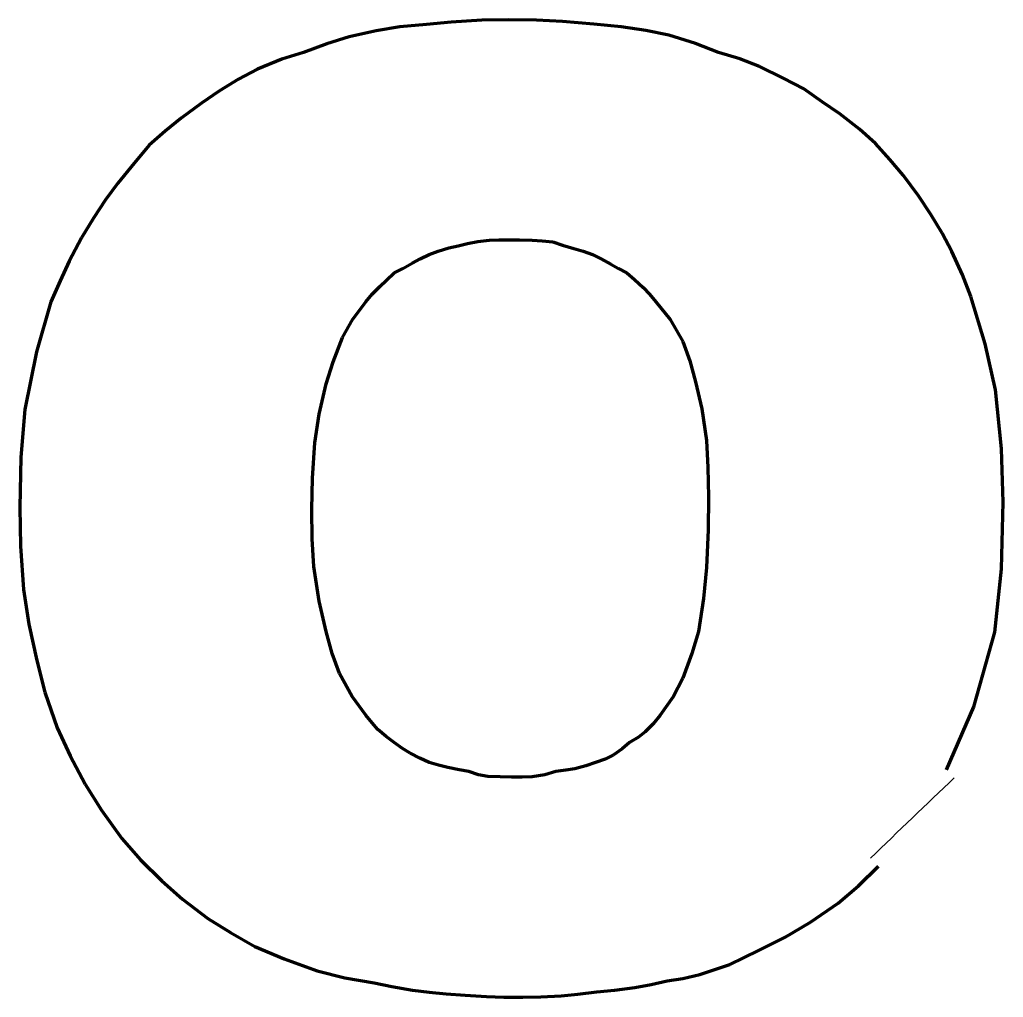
# Model space of a CAD drawing. Header units: millimetres. Extents: x 1683 to 1896, y 0 to 327.
# Drawn here: x 1804.92 to 1808.902, y 80.731 to 84.686 of the extents above; entities that cross this region are included whole.
import ezdxf

# ---------------------------------------------------------------- set-up
doc = ezdxf.new("R2010")
doc.units = ezdxf.units.MM
doc.layers.add('at_Entity', color=7, linetype='Continuous')

# ---------------------------------------------------------------- blocks, each defined once
blk = doc.blocks.new('ERYHR REH W4 TS1600AF')
at = {"layer": 'at_Entity', "color": 0, "lineweight": 140}
for p, q in [((78743.8294, 9254.7576), (78743.7288, 9254.7483)), ((78743.9534, 9254.7646), (78743.8294, 9254.7576)), ((78744.0625, 9254.7671), (78743.9534, 9254.7646)), ((78744.1751, 9254.7649), (78744.0625, 9254.7671)), ((78744.2804, 9254.7593), (78744.1751, 9254.7649)), ((78744.4071, 9254.7485), (78744.2804, 9254.7593)), ((78743.526, 9254.7226), (78743.4164, 9254.698)), ((78743.622, 9254.7377), (78743.526, 9254.7226)), ((78743.7288, 9254.7483), (78743.622, 9254.7377)), ((78744.5169, 9254.7377), (78744.4071, 9254.7485)), ((78744.6177, 9254.7237), (78744.5169, 9254.7377)), ((78744.7098, 9254.7044), (78744.6177, 9254.7237)), ((78743.4164, 9254.698), (78743.3267, 9254.6697)), ((78744.8182, 9254.6703), (78744.7098, 9254.7044)), ((78743.231, 9254.6346), (78743.144, 9254.6073)), ((78743.3267, 9254.6697), (78743.231, 9254.6346)), ((78744.9109, 9254.6346), (78744.8182, 9254.6703)), ((78744.9976, 9254.6088), (78744.9109, 9254.6346)), ((78743.144, 9254.6073), (78743.0459, 9254.5676)), ((78745.0773, 9254.5774), (78744.9976, 9254.6088)), ((78743.0459, 9254.5676), (78742.969, 9254.5268)), ((78745.173, 9254.531), (78745.0773, 9254.5774)), ((78742.969, 9254.5268), (78742.8915, 9254.4799)), ((78745.2563, 9254.4873), (78745.173, 9254.531)), ((78742.8915, 9254.4799), (78742.819, 9254.4288)), ((78745.3316, 9254.4349), (78745.2563, 9254.4873)), ((78745.4019, 9254.3868), (78745.3316, 9254.4349)), ((78742.819, 9254.4288), (78742.7366, 9254.3686)), ((78742.7366, 9254.3686), (78742.6715, 9254.3166)), ((78745.4818, 9254.3247), (78745.4019, 9254.3868)), ((78742.6715, 9254.3166), (78742.6064, 9254.259)), ((78745.5465, 9254.2663), (78745.4818, 9254.3247)), ((78742.6064, 9254.259), (78742.5464, 9254.187)), ((78745.6051, 9254.2011), (78745.5465, 9254.2663)), ((78745.6591, 9254.1377), (78745.6051, 9254.2011)), ((78742.5464, 9254.187), (78742.4803, 9254.1054)), ((78745.7207, 9254.055), (78745.6591, 9254.1377)), ((78742.4803, 9254.1054), (78742.4304, 9254.038)), ((78742.4304, 9254.038), (78742.3818, 9253.9644)), ((78745.7711, 9253.9791), (78745.7207, 9254.055)), ((78742.3818, 9253.9644), (78742.3332, 9253.8845)), ((78745.8162, 9253.9032), (78745.7711, 9253.9791)), ((78742.3332, 9253.8845), (78742.2832, 9253.7905)), ((78743.9842, 9253.8752), (78744.0216, 9253.876)), ((78744.0216, 9253.876), (78744.0625, 9253.876)), ((78744.0625, 9253.876), (78744.1065, 9253.8759)), ((78744.1065, 9253.8759), (78744.1571, 9253.875)), ((78745.8562, 9253.8298), (78745.8162, 9253.9032)), ((78743.7765, 9253.8312), (78743.8202, 9253.8437)), ((78743.8202, 9253.8437), (78743.857, 9253.8517)), ((78743.857, 9253.8517), (78743.8953, 9253.8612)), ((78743.8953, 9253.8612), (78743.9376, 9253.8698)), ((78743.9376, 9253.8698), (78743.9842, 9253.8752)), ((78744.1571, 9253.875), (78744.1982, 9253.8729)), ((78744.1982, 9253.8729), (78744.2407, 9253.8686)), ((78744.2407, 9253.8686), (78744.2803, 9253.8543)), ((78744.2803, 9253.8543), (78744.326, 9253.8411)), ((78744.326, 9253.8411), (78744.3633, 9253.8309)), ((78743.6716, 9253.7825), (78743.7037, 9253.7999)), ((78743.7037, 9253.7999), (78743.7399, 9253.8171)), ((78743.7399, 9253.8171), (78743.7765, 9253.8312)), ((78744.3633, 9253.8309), (78744.402, 9253.8171)), ((78744.402, 9253.8171), (78744.4363, 9253.7993)), ((78744.4363, 9253.7993), (78744.4751, 9253.778)), ((78745.899, 9253.7347), (78745.8562, 9253.8298)), ((78742.2832, 9253.7905), (78742.247, 9253.711)), ((78743.5992, 9253.7434), (78743.6332, 9253.7611)), ((78743.6332, 9253.7611), (78743.6716, 9253.7825)), ((78744.4751, 9253.778), (78744.5065, 9253.7605)), ((78744.5065, 9253.7605), (78744.5397, 9253.7434)), ((78743.5673, 9253.7136), (78743.5992, 9253.7434)), ((78744.5397, 9253.7434), (78744.5716, 9253.7157)), ((78745.9324, 9253.6477), (78745.899, 9253.7347)), ((78742.247, 9253.711), (78742.2095, 9253.6256)), ((78743.51, 9253.6564), (78743.5403, 9253.6883)), ((78743.5403, 9253.6883), (78743.5673, 9253.7136)), ((78744.5716, 9253.7157), (78744.6059, 9253.6838)), ((78744.6059, 9253.6838), (78744.6317, 9253.6565)), ((78743.4843, 9253.6256), (78743.51, 9253.6564)), ((78744.6317, 9253.6565), (78744.6575, 9253.6256)), ((78745.9913, 9253.4564), (78745.9324, 9253.6477)), ((78742.2095, 9253.6256), (78742.1508, 9253.423)), ((78743.4309, 9253.556), (78743.4843, 9253.6256)), ((78744.6575, 9253.6256), (78744.7151, 9253.5542)), ((78743.3898, 9253.482), (78743.4309, 9253.556)), ((78744.7151, 9253.5542), (78744.7669, 9253.4657)), ((78743.3514, 9253.3832), (78743.3898, 9253.482)), ((78744.7669, 9253.4657), (78744.7953, 9253.3869)), ((78746.0319, 9253.2695), (78745.9913, 9253.4564)), ((78742.1508, 9253.423), (78742.1043, 9253.1897)), ((78743.323, 9253.2942), (78743.3514, 9253.3832)), ((78744.7953, 9253.3869), (78744.8188, 9253.3015)), ((78743.2947, 9253.1713), (78743.323, 9253.2942)), ((78744.8188, 9253.3015), (78744.844, 9253.1928)), ((78746.0566, 9253.0304), (78746.0319, 9253.2695)), ((78742.1043, 9253.1897), (78742.088, 9252.9974)), ((78743.2772, 9253.0559), (78743.2947, 9253.1713)), ((78744.844, 9253.1928), (78744.8629, 9253.0642)), ((78743.268, 9252.913), (78743.2772, 9253.0559)), ((78744.8629, 9253.0642), (78744.8687, 9252.955)), ((78746.0642, 9252.8154), (78746.0566, 9253.0304)), ((78742.088, 9252.9974), (78742.0828, 9252.7933)), ((78744.8687, 9252.955), (78744.8704, 9252.8375)), ((78743.2656, 9252.786), (78743.268, 9252.913)), ((78744.8704, 9252.8375), (78744.869, 9252.7037)), ((78746.0565, 9252.5452), (78746.0642, 9252.8154)), ((78742.0828, 9252.7933), (78742.0864, 9252.6376)), ((78743.2673, 9252.6674), (78743.2656, 9252.786)), ((78744.869, 9252.7037), (78744.8633, 9252.5511)), ((78743.2733, 9252.5546), (78743.2673, 9252.6674)), ((78742.0864, 9252.6376), (78742.0985, 9252.4618)), ((78743.2945, 9252.4152), (78743.2733, 9252.5546)), ((78744.8633, 9252.5511), (78744.8513, 9252.426)), ((78746.0301, 9252.2893), (78746.0565, 9252.5452)), ((78742.0985, 9252.4618), (78742.1197, 9252.3211)), ((78743.323, 9252.2925), (78743.2945, 9252.4152)), ((78744.8513, 9252.426), (78744.8306, 9252.2925)), ((78742.1197, 9252.3211), (78742.152, 9252.1747)), ((78743.3473, 9252.2029), (78743.323, 9252.2925)), ((78744.8306, 9252.2925), (78744.803, 9252.2033)), ((78745.9455, 9251.9869), (78746.0301, 9252.2893)), ((78742.152, 9252.1747), (78742.185, 9252.0467)), ((78743.3772, 9252.1216), (78743.3473, 9252.2029)), ((78744.803, 9252.2033), (78744.7666, 9252.1037)), ((78743.429, 9252.0295), (78743.3772, 9252.1216)), ((78744.7666, 9252.1037), (78744.7275, 9252.0276)), ((78742.185, 9252.0467), (78742.2345, 9251.9028)), ((78743.4843, 9251.9537), (78743.429, 9252.0295)), ((78744.7275, 9252.0276), (78744.6752, 9251.9537)), ((78745.8345, 9251.7328), (78745.9455, 9251.9869)), ((78743.509, 9251.9228), (78743.4843, 9251.9537)), ((78744.6752, 9251.9537), (78744.6465, 9251.9189)), ((78742.2345, 9251.9028), (78742.2868, 9251.7893)), ((78743.533, 9251.8959), (78743.509, 9251.9228)), ((78743.5665, 9251.8668), (78743.533, 9251.8959)), ((78744.615, 9251.8859), (78744.5872, 9251.8647)), ((78744.6465, 9251.9189), (78744.615, 9251.8859)), ((78743.5992, 9251.8433), (78743.5665, 9251.8668)), ((78744.5872, 9251.8647), (78744.5515, 9251.8433)), ((78743.632, 9251.8188), (78743.5992, 9251.8433)), ((78743.6627, 9251.7993), (78743.632, 9251.8188)), ((78744.5208, 9251.8172), (78744.4848, 9251.7912)), ((78744.5515, 9251.8433), (78744.5208, 9251.8172)), ((78742.2868, 9251.7893), (78742.3479, 9251.6739)), ((78743.7026, 9251.7791), (78743.6627, 9251.7993)), ((78743.7399, 9251.7623), (78743.7026, 9251.7791)), ((78744.4522, 9251.7751), (78744.413, 9251.7623)), ((78744.4848, 9251.7912), (78744.4522, 9251.7751)), ((78743.7786, 9251.7516), (78743.7399, 9251.7623)), ((78743.8159, 9251.7419), (78743.7786, 9251.7516)), ((78743.8616, 9251.7322), (78743.8159, 9251.7419)), ((78743.9012, 9251.7254), (78743.8616, 9251.7322)), ((78744.2933, 9251.7308), (78744.2525, 9251.7254)), ((78744.3301, 9251.7366), (78744.2933, 9251.7308)), ((78744.3743, 9251.7482), (78744.3301, 9251.7366)), ((78744.413, 9251.7623), (78744.3743, 9251.7482)), ((78743.9394, 9251.7127), (78743.9012, 9251.7254)), ((78743.9771, 9251.7061), (78743.9394, 9251.7127)), ((78744.0271, 9251.7037), (78743.9771, 9251.7061)), ((78744.0735, 9251.7033), (78744.0271, 9251.7037)), ((78744.116, 9251.7034), (78744.0735, 9251.7033)), ((78744.1572, 9251.7045), (78744.116, 9251.7034)), ((78744.2081, 9251.7127), (78744.1572, 9251.7045)), ((78744.2525, 9251.7254), (78744.2081, 9251.7127)), ((78742.3479, 9251.6739), (78742.4133, 9251.5694)), ((78742.4133, 9251.5694), (78742.4959, 9251.4546)), ((78742.4959, 9251.4546), (78742.5722, 9251.368)), ((78742.5722, 9251.368), (78742.658, 9251.2835)), ((78745.4784, 9251.2635), (78745.5583, 9251.3425)), ((78742.658, 9251.2835), (78742.7413, 9251.209)), ((78745.3956, 9251.1926), (78745.4784, 9251.2635)), ((78742.7413, 9251.209), (78742.8442, 9251.1306)), ((78745.2839, 9251.1157), (78745.3956, 9251.1926)), ((78742.8442, 9251.1306), (78742.9356, 9251.074)), ((78745.1812, 9251.0552), (78745.2839, 9251.1157)), ((78742.9356, 9251.074), (78743.0351, 9251.0184)), ((78745.1271, 9251.0285), (78745.1812, 9251.0552)), ((78743.0351, 9251.0184), (78743.1527, 9250.9674)), ((78745.0762, 9251.0035), (78745.1271, 9251.0285)), ((78744.9573, 9250.9448), (78745.0132, 9250.9724)), ((78745.0132, 9250.9724), (78745.0762, 9251.0035)), ((78743.1527, 9250.9674), (78743.2872, 9250.9191)), ((78744.8931, 9250.9234), (78744.9573, 9250.9448)), ((78743.2872, 9250.9191), (78743.3983, 9250.8915)), ((78743.3983, 9250.8915), (78743.5182, 9250.8711)), ((78744.7669, 9250.8878), (78744.8363, 9250.9045)), ((78744.8363, 9250.9045), (78744.8931, 9250.9234)), ((78743.5182, 9250.8711), (78743.5896, 9250.8559)), ((78743.5896, 9250.8559), (78743.6726, 9250.8416)), ((78744.4902, 9250.8412), (78744.5726, 9250.8517)), ((78744.5726, 9250.8517), (78744.6384, 9250.8636)), ((78744.6384, 9250.8636), (78744.7039, 9250.8785)), ((78744.7039, 9250.8785), (78744.7669, 9250.8878)), ((78743.6726, 9250.8416), (78743.7402, 9250.8334)), ((78743.7402, 9250.8334), (78743.8091, 9250.8269)), ((78743.8091, 9250.8269), (78743.8861, 9250.8215)), ((78743.8861, 9250.8215), (78743.9719, 9250.8161)), ((78743.9719, 9250.8161), (78744.0422, 9250.8133)), ((78744.0422, 9250.8133), (78744.1199, 9250.8122)), ((78744.1199, 9250.8122), (78744.1926, 9250.8136)), ((78744.1926, 9250.8136), (78744.2744, 9250.8179)), ((78744.2744, 9250.8179), (78744.3424, 9250.8247)), ((78744.3424, 9250.8247), (78744.4189, 9250.8343)), ((78744.4189, 9250.8343), (78744.4902, 9250.8412))]:
    blk.add_line(p, q, dxfattribs=at)
at = {"layer": 'at_Entity', "color": 0}
blk.add_arc((78810.105, 9184.2138), 93.1721, 133.58804, 133.876696, dxfattribs=at)

msp = doc.modelspace()

# ---------------------------------------------------------------- block references
msp.add_blockref('ERYHR REH W4 TS1600AF', (-76937.1625, -9170.0809))

doc.saveas('drawing.dxf')
